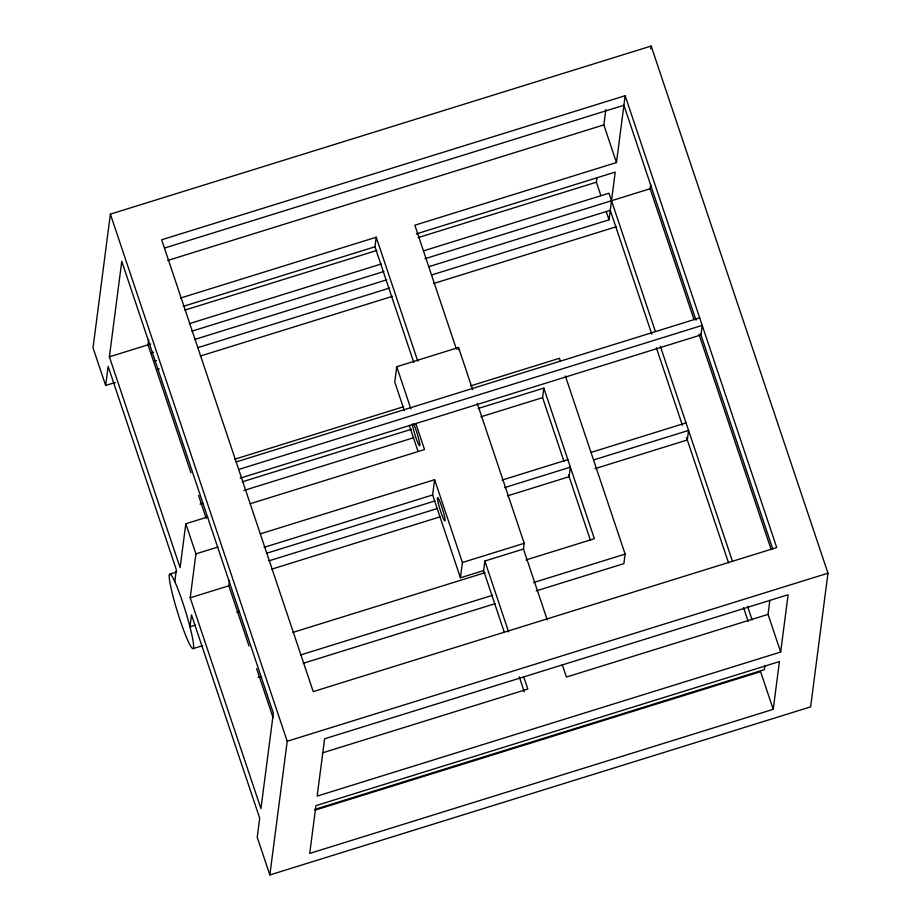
<?xml version="1.0" encoding="UTF-8"?>
<svg xmlns="http://www.w3.org/2000/svg" width="921" height="921" viewBox="0 0 921 921"><rect width="100%" height="100%" fill="white"/><g stroke="black" fill="none" stroke-linecap="round" stroke-linejoin="round"><path stroke-width="1.38" d="M174.806 581.658L176.337 569.696L108.137 366.374L105.65 385.473L115.263 382.491M195.275 625.163L189.945 626.821L191.499 614.883L259.71 818.205L257.224 837.293L269.853 874.95L810.618 706.868L827.979 573.184L651.147 46.05L110.382 214.133L93.021 347.816L105.65 385.473M185.812 523.75L180.113 567.681L109.38 356.83L121.779 261.334L273.353 713.165L260.942 808.65L190.21 597.798L195.92 553.878L185.812 523.75L207.766 516.934M148.707 339.365L148.005 344.822L190.946 472.841M249.05 646.035L228.834 585.791L229.548 580.334M269.853 874.95L287.214 741.267L110.382 214.133M413.805 362.54L374.974 246.782L376.217 237.227L180.389 298.093M472.669 389.664L458.531 347.505L396.732 366.719L394.752 381.996L404.307 410.513M477.228 403.26L524.21 543.298L523.473 549.031L484.837 561.039L483.606 570.583L460.431 577.789L432.64 494.957L434.62 479.68L260.401 533.835M458.232 349.807L458.531 347.505M460.431 577.789L462.411 562.512L434.62 479.68M563.986 461.409L542.596 397.642L543.839 388.098L478.183 408.498M600.906 195.643L596.394 182.197L596.946 177.983M456.413 349.151L414.841 225.219L616.471 162.556L603.842 124.899L605.834 109.53M432.122 274.826L609.023 219.843L615.228 172.1L416.35 233.922M616.471 162.556L625.152 95.703L161.647 239.782L313.209 691.602L776.725 547.535L625.152 95.703M650.779 48.894L651.147 46.05M693.962 319.391L650.134 188.736L650.687 184.465M565.367 375.975L625.117 554.085L623.874 563.64L536.206 590.891M780.674 652.033L788.111 594.736L324.606 738.803L317.158 796.101L780.674 652.033L768.033 614.376L769.852 600.4M764.891 665.561L764.361 669.648L314.568 809.467M773.226 709.32L779.431 661.577L315.926 805.645L309.721 853.399L773.226 709.32L760.596 671.674L314.913 810.204M164.514 248.048L623.908 105.259L696.046 320.278M167.76 260.447L603.842 124.899M183.221 306.382L374.974 246.782M184.994 310.066L376.988 250.397M418.122 237.606L596.394 182.197M189.358 323.651L381.34 263.97M423.856 250.765L608.977 193.214L655.338 331.399M109.38 356.83L150.745 343.97M191.879 331.18L383.873 271.499M425.007 258.72L650.134 188.736M150.871 353.088L153.611 352.236M194.757 339.446L386.739 279.777M429.255 266.56L610.266 210.299L651.815 334.139M153.749 361.354L156.489 360.502M197.635 347.724L389.618 288.043M156.432 369.689L159.183 368.837M200.352 356.036L392.507 296.309M433.676 283.507L616.218 226.773M234.843 459.188L403.582 406.737M470.596 385.911L559.438 358.304L560.348 361.02M236.167 461.928L699.672 317.86M238.689 469.457L702.193 325.389L700.962 334.933L240.197 478.16M242.419 481.787L411.169 429.336M200.03 504.121L202.77 503.269M243.869 490.49L413.794 437.682M480.935 416.81L542.596 397.642M250.293 503.706L424.523 449.552L415.866 423.752M195.92 553.878L217.863 547.051M169.832 574.128L176.682 571.999M264.074 547.35L432.64 494.957M266.376 553.337L434.919 500.943M502.06 480.083L567.831 459.637M591.006 452.43L686.03 422.9M268.897 560.866L437.44 508.484M504.593 487.612L570.364 467.166L569.12 476.71L507.459 495.878M593.538 459.959L688.551 430.429L687.319 439.973L595.012 468.662M271.764 569.143L440.319 516.75M190.21 597.798L228.834 585.791M236.755 612.281L239.483 611.429M462.411 562.512L524.21 543.298M193.053 648.649L202.643 645.667M292.947 632.393L485.01 572.689M525.972 559.956L594.356 538.704L543.839 388.098M300.522 654.981L492.585 595.288M533.547 582.556L625.117 554.085M258.122 677.326L260.862 676.475M303.331 663.27L495.107 603.658M287.214 741.267L827.979 573.184M322.338 752.918L527.791 689.058L523.681 676.797M768.033 614.376L566.415 677.05L562.305 664.789M700.605 333.897L772.742 548.916M698.981 334.358L771.119 549.388M660.357 346.365L732.494 561.396M747.553 606.306L752.123 619.914M656.374 347.747L682.403 425.318M686.479 437.463L728.511 562.777M743.581 607.687L748.14 621.295M606.317 211.772L609.023 219.843M568.545 474.983L590.384 540.109M523.473 549.031L547.224 619.845M376.217 237.227L417.789 361.159M484.837 561.039L508.599 631.852M483.606 570.583L504.167 631.875M519.237 676.808L524.268 691.798M396.732 366.719L410.858 408.82M409.327 425.456L417.984 451.255M198.522 495.429L206.154 518.189M256.625 668.623L273.077 717.655M413.61 424.017A12.192 1.232 72.7 0 1 419.32 441.539A12.192 1.232 72.7 0 1 417.363 441.596A12.192 1.232 72.7 0 1 412.286 424.051M169.326 575.118L169.28 575.59A39.027 3.949 72.7 0 0 180.389 620.961A39.027 3.949 72.7 0 0 193.548 647.647L193.606 647.175A39.027 3.949 72.7 0 0 190.163 627.673L189.738 626.004A39.027 3.949 72.7 0 0 177.2 587.322A39.027 3.949 72.7 0 0 169.326 575.118M438.384 503.534A12.192 1.232 72.7 0 0 444.866 520.987A12.192 1.232 72.7 0 0 440.606 503.476A12.192 1.232 72.7 0 0 438.384 503.534"/></g></svg>
